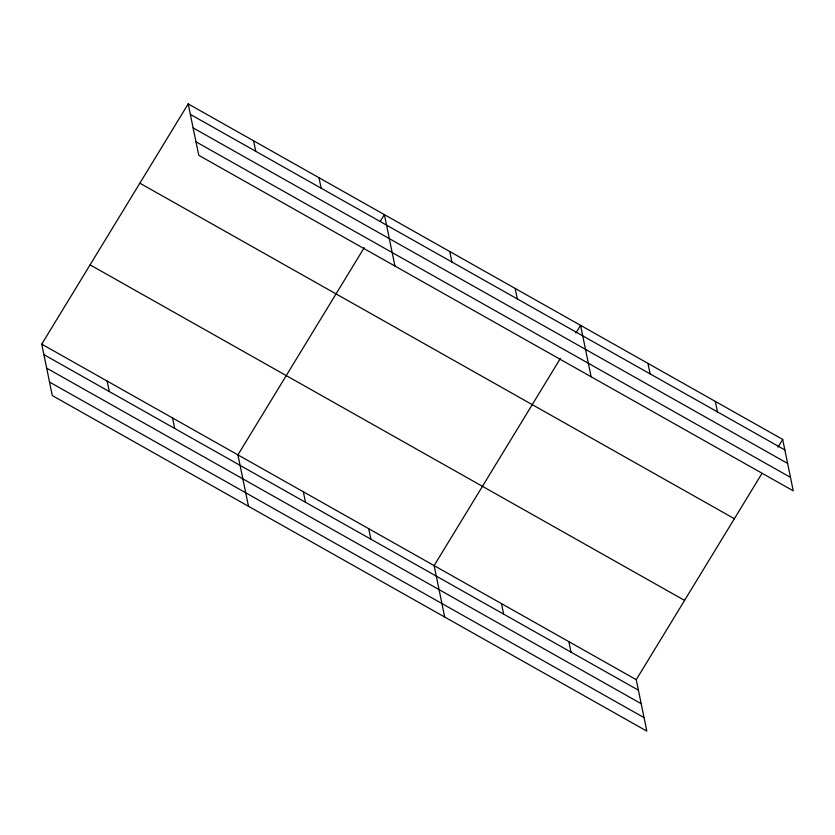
<?xml version="1.0" encoding="UTF-8"?>
<svg xmlns="http://www.w3.org/2000/svg" width="835" height="835" viewBox="0 0 835 835"><rect width="100%" height="100%" fill="white"/><g stroke="black" fill="none" stroke-linecap="round" stroke-linejoin="round"><path stroke-width="1.25" d="M761.885 473.57L636.249 679.69L646.812 731.105L52.302 395.571L41.75 344.156L188.188 103.895L782.698 439.429L793.25 490.844L198.751 155.31L188.188 103.895M364.237 247.651L237.933 454.877L248.486 506.302M380.353 221.223L384.382 214.616L394.934 266.031M560.431 358.382L434.127 565.608L444.679 617.023M575.868 333.061L580.565 325.347L591.117 376.762M778.001 447.142L782.698 439.429M190.349 114.385L784.848 449.929M193.115 127.891L787.624 463.435M195.974 141.804L790.474 477.349M139.862 183.178L734.372 518.712M90.076 264.862L684.575 600.407M41.75 344.156L636.249 679.69M43.9 354.645L638.41 690.19M46.676 368.151L641.176 703.696M49.536 382.065L644.035 717.609M715.324 401.405L717.474 411.895M647.939 363.371L650.1 373.871M515.174 288.44L517.324 298.93M568.875 641.666L571.036 652.156M449.773 251.533L451.923 262.023M501.501 603.632L503.651 614.132M318.98 177.709L321.141 188.209M368.726 528.701L370.886 539.191M253.589 140.802L255.74 151.292M303.335 491.794L305.485 502.284M172.542 417.97L174.692 428.47M107.141 381.063L109.301 391.552"/></g></svg>
